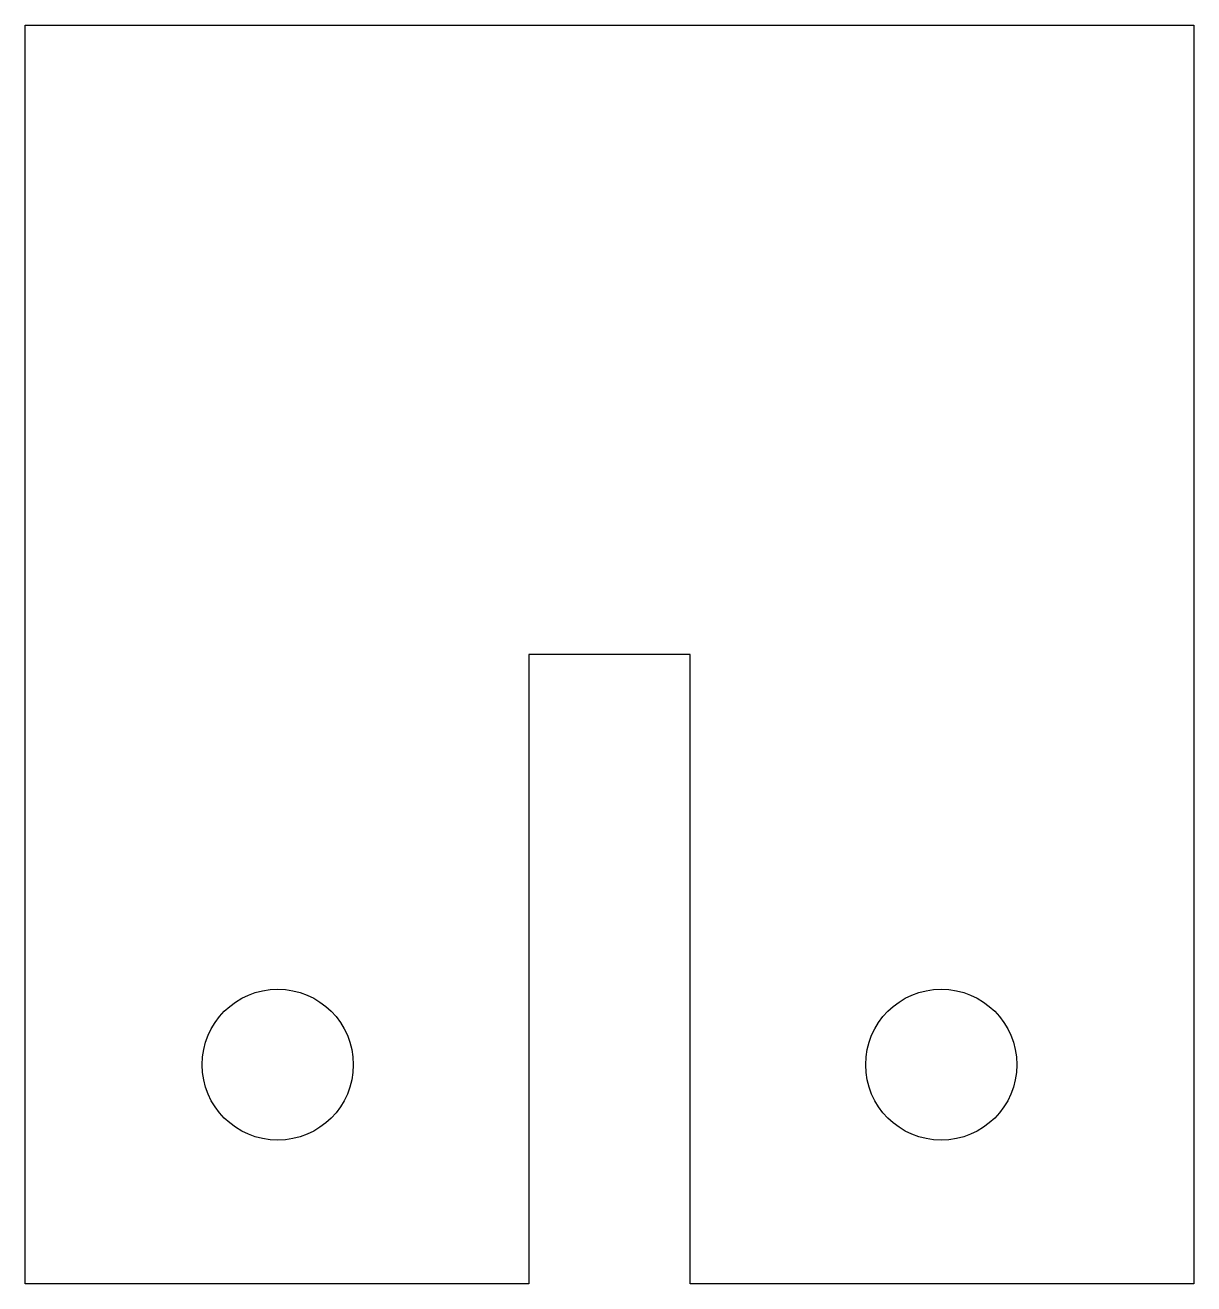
# Model space of a CAD drawing. Extents: x -11.6 to 11.6, y 111.4 to 136.4.
import ezdxf

# ---------------------------------------------------------------- set-up
doc = ezdxf.new("R2010")
doc.units = 0
doc.layers.get('0').update_dxf_attribs({"linetype": 'continuous'})

# ---------------------------------------------------------------- blocks, each defined once
blk = doc.blocks.new('SKETCH')
at = {"color": 7}
blk.add_lwpolyline([(11.6, 111.4), (1.6, 111.4), (1.6, 123.9), (-1.6, 123.9), (-1.6, 111.4), (-11.6, 111.4), (-11.6, 136.4), (11.6, 136.4)], close=True, dxfattribs=at)
for centre in [(-6.586, 115.753), (6.586, 115.753)]:
    blk.add_circle(centre, 1.5, dxfattribs=at)

msp = doc.modelspace()

# ---------------------------------------------------------------- block references
at = {"color": 7}
msp.add_blockref('SKETCH', (0, 0), dxfattribs=at)

doc.saveas('drawing.dxf')
